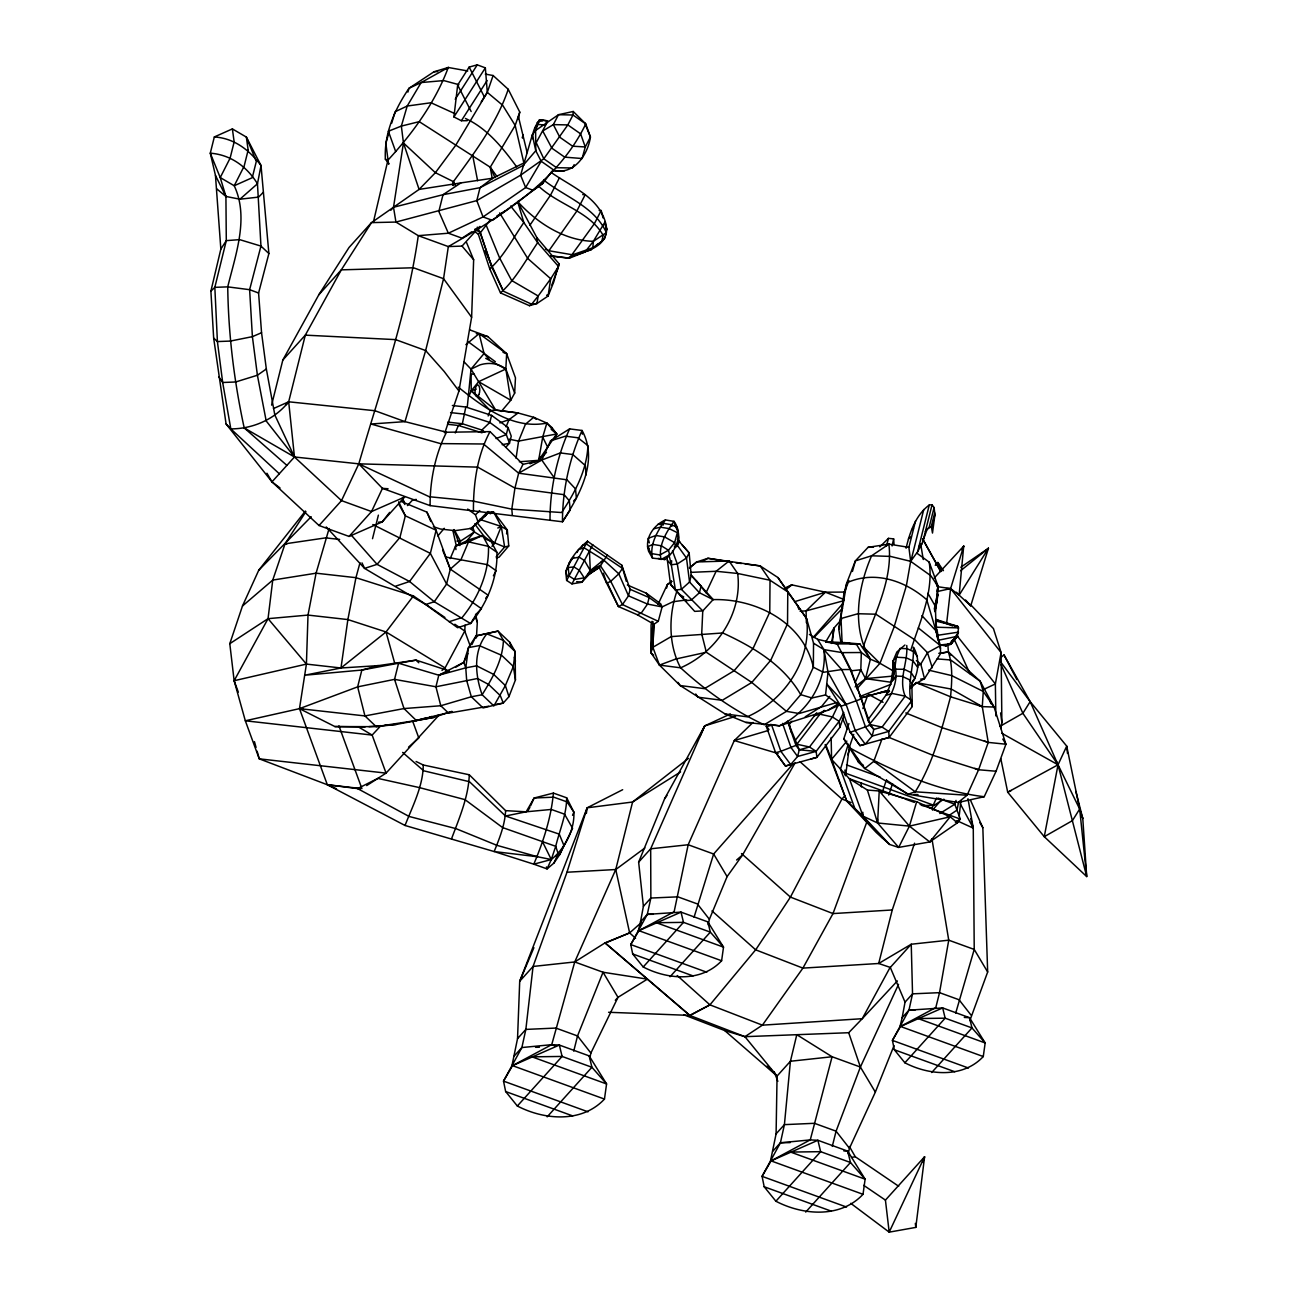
<?xml version="1.0" encoding="UTF-8"?>
<svg xmlns="http://www.w3.org/2000/svg" width="1297" height="1297" viewBox="0 0 1297 1297"><rect width="100%" height="100%" fill="white"/><g stroke="black" fill="none" stroke-linecap="round" stroke-linejoin="round"><path stroke-width="1.5" d="M515.428 679.968L515.152 651.58L509.737 642.258L498.016 631.104L476.064 635.903L468.493 647.608L463.823 662.362L465.769 667.842L466.677 680.52L471.33 696.765L483.068 707.935L503.285 703.071L508.959 696.651L515.428 679.968L513.369 666.48L515.152 651.58L503.414 640.41L498.016 631.104L476.064 635.903L471.849 644.69M271.592 405.118L282.827 360.031L318.835 294.743L349.023 247.5L371.493 222.614L395.942 222.063L418.283 235.665C407.08 313.631 380.702 388.435 358.799 463.84L382.453 488.369L430.101 505.619L562.46 521.783L570.21 510.061L569.334 500.837L564.146 494.692L514.941 488.11L477.718 467.131L358.799 463.84L294.468 456.982L266.193 420.958L257.406 375.238L252.396 336.653L249.624 289.685L260.956 246.09L257.471 183.752C246.965 166.746 230.915 154.748 210.292 153.176L215.464 175.452L220.847 249.089L210.892 291.144L213.665 338.112L226.083 423.957L271.981 481.868L319.03 525.512L349.071 536.439L382.193 521.929L404.664 497.043L371.542 511.553L341.5 500.626L294.468 456.982L274.834 415.008L266.339 368.98L261.556 332.729L258.589 293.009L268.884 253.547L261.021 165.53L246.365 137.077L232.374 128.906L214.329 136.947L210.292 153.176L220.231 177.576L234.222 185.747C249.267 217.734 235.568 254.65 227.737 286.864C228.337 334.35 234.19 381.513 244.193 427.897L286.88 465.364M935.931 619.463L957.818 626.37L958.515 627.894L957.51 636.276L951.414 643.685L945.74 645.89L941.784 645.176M840.132 704.676L827.908 710.286L779.367 725.817L745.937 722.429L725.136 713.982L680.163 685.546L659.443 665.102L650.883 652.634L651.094 624.862L652.051 621.295M653.85 623.873L652.877 647.284L659.443 665.102L680.617 667.809C716.641 652.164 742.727 613.189 737.669 573.469L729.092 561.001L696.7 561.958L689.469 567.924L696.7 561.958L707.919 558.294L760.188 565.914L777.957 577.57L797.671 605.553L806.588 618.539L813.543 643.215L813.349 667.225L800.719 694.641L786.468 711.34L764.225 724.764C733.551 710.578 705.519 690.588 680.617 667.809C668.198 644.722 668.62 615.151 677.018 590.832M305.411 511.05L258.752 570.21L242.474 606.007L229.796 643.685L234.141 680.714L245.328 720.792L259.254 758.842L327.33 784.75L405.037 825.476L494.157 851.545C499.458 838.527 504.955 824.795 505.603 810.641L469.287 774.779L423.26 764.987L416.094 761.501M770.58 1160.523L776.092 1133.854L777.065 1076.056L744.916 1036.676L690.004 1015.519L605.294 943.032L629.629 932.9L641.561 922.345M389.019 163.86L385.371 159.174C383.993 133.478 394.855 109.094 409.025 88.277L433.976 71.773L448.276 67.476L467.763 70.978M336.49 788.771L327.33 784.75L299.477 708.648L306.416 664.096L308.005 615.086L316.079 573.193L329.114 528.479M444.806 432.89L458.96 390.997L471.622 317.23L473.648 259.757L466.498 242.409M512.039 1065.291L517.535 1038.621L519.708 981.262L587.152 807.804L622.673 789.711M450.237 558.553L455.523 546.086L469.595 539.633L482.581 535.45L491.06 541.449L496.929 552.376C497.756 578.3 486.861 603.689 470.6 623.517L457.598 627.716L425.675 604.515L364.57 568.394L326.195 526.939M653.656 655.293L650.883 652.634L652.877 647.284L653.931 624.262L658.276 621.328L662.119 606.915L660.708 603.835L646.344 593.215L627.343 584.996M469.741 329.86L487.883 336.62L506.641 353.708L505.846 368.997L510.775 400.254L501.307 411.457M464.164 361.944L471.022 369.126L478.625 381.675L510.775 400.254L514.666 393.104L515.46 377.816L506.641 353.708L479.128 333.621L465.866 344.694M465.088 625.138L464.764 631.039L470.325 646.263M476.421 637.913L477.312 622.171L475.561 614.275M550.966 172.533L542.908 183.299L533.067 190.254L525.642 187.546L520.616 175.192L532.321 134.758L535.612 130.478L558.488 114.703L573.225 111.477L572.982 114.995L567.827 124.917L543.816 158.785L520.616 175.192L476.81 200.597L395.942 222.063L393.51 207.261L403.448 142.962L401.357 126.085L407.209 106.03L421.152 82.554L448.276 67.476C435.403 102.155 412.851 133.056 387.933 160.163L373.309 222.419M650.883 652.634L653.056 621.733M467.228 120.686L461.375 120.734L453.934 116.941L457.663 85.051L469.174 67.071L477.264 64.85L485.354 67.866L487.299 92.379L455.733 145.264L435.387 172.696L419.093 189.411L371.493 222.614L341.306 269.857L305.298 335.145L282.827 360.031M467.244 407.339L471.022 369.126L484.057 353.53L479.128 333.621M648.678 551.387C644.155 538.579 653.72 524.928 665.426 519.951L674.018 521.362C683.324 534.04 676.499 550.868 664.939 559.526L652.456 558.115L648.678 551.387L648.938 547.983M545.453 248.975L548.907 250.743L572.496 254.796L592.826 247.792L593.345 241.323L605.229 221.592C597.868 196.674 570.567 186.217 550.917 172.29M936.434 600.641L935.818 603.608L938.282 586.763L929.187 562.12L916.687 553.041M912.245 706.508C905.792 686.389 914.223 667.177 913.445 647.187C919.995 658.276 919.006 672.965 911.872 683.519L912.245 706.508L889.158 737.442L859.992 745.629L849.843 731.54L859.992 745.629L865.245 744.186L872.168 736.08L873.821 729.417L870.546 724.991L851.302 670.792L850.248 669.495L841.656 669.576L823.417 672.3L813.349 667.225C803.394 622.495 756.167 598.371 713.107 599.619L702.763 610.903L694.673 611.373L675.429 590.07L671.311 564.762L671.668 560.742M960.801 567.243L988.411 548.291L970.74 605.796L959.132 595.177L963.703 546.118L934.229 577.992M934.845 611.698L938.282 586.763A13.602 2.61 72 0 0 937.083 584.785M817.613 639.324L837.165 643.879L850.248 669.495L861.403 698.921L841.007 706.265L825.573 694.933L828.005 672.17L823.952 649.619L817.613 639.324L809.409 634.395M959.18 816.024L960.931 800.638M832.236 643.215L834.036 627.975L841.656 619.269M934.472 609.525L937.309 597.933L936.061 605.699M962.001 549.701L963.703 546.118L950.604 588.579L946.713 622.771M238.308 692.128L234.141 680.714L268.041 618.669L272.743 580.083L285.048 543.832L305.93 511.618M915.795 1227.4L924.599 1156.746L885.429 1200.114L889.191 1232.15L915.795 1227.4L915.342 1223.395M845.741 774.779L849.438 746.083M937.131 599.49C936.418 598.468 936.466 602.473 936.483 600.414M582.402 434.171L582.061 430.474C569.318 458.603 562.395 490.931 562.46 521.783C579.256 495.438 598.955 461.375 582.061 430.474L569.61 428.885L550.56 440.834L541.757 460.03L518.67 473.194L514.941 488.11L511.796 509.137L512.364 515.249M906.084 548.242C909.829 532.273 915.633 515.152 929.268 504.987L932.057 504.76L934.083 507.549L934.926 514.682L932.494 533.051L931.327 526.55L934.715 512.931M449.443 671.019L416.061 660.124L378.448 665.62L340.981 667.987L304.682 675.234L361.847 670.046L398.568 663.221L438.808 675.202L465.769 667.842L468.493 647.608L479.306 645.582L501.631 655.309L513.369 666.48L505.376 685.562L493.865 705.925L482.144 694.754C475.156 675.332 472.935 650.737 486.861 633.876L503.414 640.41C502.701 660.303 492.374 678.201 482.144 694.754L471.33 696.765L440.785 705.746L403.999 708.567L364.943 715.928L299.477 708.648L245.328 720.792L372.142 735.075L380.329 726.288M586.374 813.414L586.893 809.668M680.585 771.942L632.579 802.016L587.152 807.804L566.984 872.233L533.067 966.46L525.852 1029.413L521.88 1047.538L503.512 1081.114L505.652 1091.539L517.341 1106.001C544.383 1120.122 581.996 1123.17 604.467 1099.078L606.574 1083.952L589.178 1055.904L559.347 1045.058L551.63 1044.685L521.88 1047.538L514.325 1055.92M730.389 713.95L704.709 725.882L650.672 848.805L650.867 898.043L647.3 914.369L630.764 944.573L632.693 953.96L643.215 966.978C667.55 979.689 701.385 982.429 721.618 960.753L723.515 947.134L707.854 921.891L681.022 912.131L647.3 914.369L640.491 921.908L638.189 931.327M848.238 1153.714L849.438 1148.283L875.345 1092.123L860.397 1067.042L832.09 1056.747L796.796 1034.698L790.424 1061.254L784.409 1124.645L780.437 1142.77L762.069 1176.347L764.192 1186.771L775.898 1201.233C802.94 1215.354 840.537 1218.402 863.024 1194.31L865.115 1179.184L847.719 1151.136L817.904 1140.29L810.171 1139.917L780.437 1142.77L772.866 1151.152M969.864 1020.561L987.666 972.004L974.225 949.436L948.739 940.179L911.24 944.232L912.537 993.842L908.954 1010.168L892.417 1040.389L894.346 1049.759L904.868 1062.778C929.203 1075.505 963.055 1078.245 983.272 1056.552L985.169 1042.95L969.508 1017.691L942.676 1007.931L908.954 1010.168L902.145 1017.707L899.859 1027.143M234.141 680.714L306.416 664.096L340.981 667.987L347.872 619.577L355.945 577.684L359.982 562.817M840.991 643.02L838.802 629.385L843.99 593.475L846.795 582.856L855.372 560.888L868.066 547.334L888.899 544.124L908.889 547.366L910.656 561.325L906.376 585.741L894.087 627.018L879.982 663.302L856.717 688.966M516.06 458.246L518.573 441.093L525.463 424.184L533.716 417.31L546.848 423.098L551.971 427.588L556.672 433.992L555.051 437.527M674.456 547.869L677.342 545.356L678.526 537.25L677.05 527.247L671.457 524.685L662.864 523.275L658.146 524.15L661.583 524.718M546.199 123.782L546.669 120.718L539.52 119.875C535.58 125.144 532.289 132.067 532.418 138.73M475.042 231.887L478.285 234.141L489.747 268.852L500.48 292.895L529.419 305.687L536.926 303.53L538.174 295.992L550.722 278.774L558.488 266.452L558.942 263.664L536.78 237.481L517.633 201.521C536.666 222.727 564.292 240.61 593.345 241.323L606.364 232.617L605.229 221.592L606.947 229.52L604.726 238.372L602.797 240.496M935.332 611.098L936.872 601.354M934.391 608.731L935.542 602.7M831.507 643.442L834.036 627.975L825.719 641.869M458.263 387.155C483.278 407.112 512.785 429.777 546.848 423.098L542.713 437.105L538.628 460.338L529.987 463.775M666.658 588.044L667.29 584.639L671.765 581.38L667.29 584.639L658.065 604.305M640.491 921.908L643.393 906.327L638.643 862.132L664.615 798.757L704.709 725.882L735.577 716.398M902.145 1017.707L905.047 1002.143L912.537 993.842L939.531 992.659L959.034 999.744L971.048 1015.129M1000.781 728.574L1001.884 722.753L1001.106 652.553L993.437 628.575L970.399 604.467M569.61 428.885C556.867 457.014 549.944 489.326 550.009 520.178M1000.911 662.264L1030.175 701.645L1066.718 746.115L1058.028 764.792L1044.263 836.695L1086.708 876.577L1082.784 818.488L1075.861 791.51M522.642 137.822L523.08 134.904L522.237 137.79M506.56 533.91L507.322 530.003L494.708 513.223M958.532 802.454L956.991 810.122L947.183 816.721M838.802 629.385L846.795 582.856C874.227 570.194 905.111 580.651 926.739 599.733L940.422 645.598L940.52 653.672L924.485 678.688L910.591 686.502M892.093 545.956L893.633 538.887L888.429 538.352L879.852 546.88M589.697 1058.482L590.881 1053.051L617.988 997.328L647.381 979.138L603.04 972.247L574.733 961.952L533.067 966.46L519.708 981.262L533.894 947.702M708.211 924.761L709.394 919.314L727.098 876.594L742.614 854.885L795.207 762.668M904.917 645.014L896.859 652.002L893.147 660.822C903.458 685.108 883.76 706.881 869.347 724.439L873.821 729.417L882.09 727.082L905.176 696.165C898.124 679.061 908.078 662.654 906.765 645.501M518.249 118.951L519.773 112.109L508.229 89.298L493.103 75.518L485.305 74.107M452.556 185.358L453.415 181.629C474.426 152.819 496.783 123.393 508.229 89.298M372.515 538.693L378.384 515.152M505.781 447.254L509.478 443.266L511.245 436.181L508.067 427.507L491.595 415.364L465.818 407.015L462.348 423.746L458.376 425.481L447.481 424.265M400.951 501.388L426.891 512.12L436.1 530.246L450.302 569.124L446.59 584.039L434.268 601.743L425.675 604.515M491.595 415.364L489.828 422.449L481.836 430.053L462.348 423.746L447.838 422.109M467.812 653.526L463.823 662.362L438.808 675.202L435.922 686.778L440.785 705.746L448.551 713.123L488.71 706.217M508.067 427.507L506.3 434.592L509.478 443.266L502.182 444.709M557.175 270.765L558.942 263.664L553.787 281.903L548.047 296.105L546.994 295.213M594.983 568.151L581.753 582.272L571.961 583.877L566.627 580.44L565.751 571.961C569.253 559.639 577.538 549.15 587.46 541.287L621.749 565.152L630.131 589.324L628.494 595.842L622.463 604.564L618.426 606.558L606.801 581.899M551.598 1045.155L574.733 961.952L615.751 869.525L632.579 802.016L688.464 758.372M671.327 581.088L670.517 584.347L675.429 590.07L681.395 589.341L689.55 582.013L691.188 575.495L689.161 552.911L682.044 544.724M573.744 1051.137L577.522 1035.946L603.04 972.247L617.988 997.328L615.313 1000.295M674.083 912.018L688.172 844.752L734.28 740.555L753.022 722.429M694.057 917.222L713.642 854.01L793.213 763.706M788.009 722.17L799.276 749.812L797.606 756.475L790.7 764.582L785.431 766.008L775.282 751.936L785.431 766.008L816.915 757.351L839.905 727.325L844.315 714.469M690.004 1015.519L709.929 1004.851L755.729 949.712M886.532 545.972L888.429 538.352M855.145 686.907L865.537 678.623L870.384 659.184C851.302 628.202 857.722 587.736 871.6 555.781L888.899 544.124C893.098 579.791 874.421 613.854 863.283 646.846L879.982 663.302L892.206 670.322M910.916 560.952L923.756 509.51M852.437 571.442L855.372 560.888L871.6 555.781L890.455 556.413L910.656 561.325L917.611 551.776L929.268 504.987M923.107 540.654L932.057 504.76M934.083 507.549L929.187 527.182L925.393 531.462M931.586 528.041L934.926 514.682M810.139 1140.387L832.09 1056.747L790.424 1061.254L777.065 1076.056L724.634 1030.515L683.746 1014.757M940.52 644.966L951.414 643.685L952.16 640.637L957.51 636.276L938.12 640.313M832.285 1146.37L836.079 1131.179L860.397 1067.042L898.545 984.31M935.737 1007.834L939.531 992.659L948.739 940.179L931.927 838.77M955.727 1013.022L974.225 949.436L973.269 828.118L967.967 798.709M914.547 843.196L892.255 909.975L878.685 963.493L802.908 968.113L755.697 949.842L711.972 910.916M935.672 607.207L938.153 594.107L936.58 598.42M891.688 678.088L893.001 673.159L893.147 660.822L896.405 657.222L900.102 648.387L907.252 648.711L914.19 652.018L917.433 656.671M915.536 521.005L908.889 547.366M935.899 606.883L934.942 610.028M389.554 130.511L385.841 143.27L388.549 164.022M553.397 793.083L566.676 797.817L573.923 812.181C574.522 830.258 565.184 848.238 551.29 859.538L537.525 856.75L494.157 851.545L533.797 864.175C543.297 841.737 551.257 817.337 553.397 793.083L534.121 798.012L526.16 811.809L505.506 816.008L469.482 781.718L423.665 770.791L402.637 752.406M391.678 123.231L395.082 111.753L407.209 106.03L431.009 102.755L454.566 113.488M407.89 92.103L409.025 88.277L421.152 82.554L443.769 80.576L458.911 84.678M911.143 649.149C920.092 621.117 933.694 592.016 929.187 562.12M825.686 744.543L831.572 759.426L849.422 778.751L867.385 790.051L879.22 790.992L916.655 801.741L909.408 826.124L898.659 847.444L889.596 844.46L876.205 832.431L846.714 800.995L825.119 744.656M551.841 285L558.488 266.452L537.671 242.652L523.826 222.533L510.645 206.061M848.27 744.186L840.488 769.089L854.885 808.582L882.9 838.446M926.739 530.36L921.778 544.092L917.611 551.776M922.799 1162.258L924.599 1156.746L889.191 1232.15L850.735 1203.324M935.315 608.488L934.586 610.887M956.035 800.411L954.787 804.221L960.315 819.072L957.462 822.801L929.771 841.948L898.659 847.411L877.599 822.979L867.385 790.051M847.784 754.773L849.681 749.131M882.057 792.905L886.467 779.773M888.737 795.061L892.547 783.712M931.765 808.453L936.515 797.963M546.669 120.718L539.52 119.875L535.612 130.478L535.774 150.728L541.189 161.266L553.965 170.199C574.068 175.452 587.93 154.456 590.427 137.028L585.758 123.928L573.225 111.477M947.864 644.058L948.334 651.856L980.127 681.201L994.069 707.06L1005.921 744.219L996.08 771.245L984.212 796.715L958.11 802.486L908.078 794.202L864.823 768.57L843.796 738.787L848.935 723.548M481.236 101.831L487.299 92.379L493.103 75.518M519.773 112.109L515.185 125.436L490.25 167.216L492.276 178.791M853.75 734.394L849.195 747.623C891.088 770.386 936.629 790.975 984.212 796.715M958.11 802.486L967.076 795.239L978.603 769.753L988.233 742.403L982.283 706.622L983.272 691.463L980.127 681.201L950.652 659.962L937.131 658.925M459.251 544.545L460.484 541.157L474.394 531.965L481.917 536.65M862.894 708.551L867.482 695.922M882.025 738.885L873.789 761.323L864.823 768.57L858.484 762.117L843.796 738.787M866.98 821.601L832.998 913.574L802.908 968.113L762.393 1025.165L744.916 1036.676L724.634 1030.515M488.158 415.948L490.234 410.484L471.233 390.802L471.087 375.044M843.99 593.475L848.919 580.618M962.261 549.847L963.703 546.118M875.345 1092.123L894.022 1045.641M491.952 546.345L494.368 543.54L501.274 526.452L494.416 513.531M936.807 590.394L938.282 586.763L930.906 575.803L910.656 561.325M506.073 426.875L509.024 419.644L518.087 412.981L533.716 417.31L536.245 419.353M540.103 456.722L538.628 460.338L519.351 461.764M551.971 427.588L551.241 429.372L556.672 433.992L554.014 439.116M455.279 432.955L458.376 425.481L482.03 432.809M451.599 838.656C459.268 818.131 468.509 796.828 469.287 774.779M940.633 645.079L950.328 644.577L953.441 639.421M951.414 643.685L954.527 638.529M469.109 395.731L471.233 390.802L478.625 381.675L505.846 368.997L514.666 393.104M699.942 736.696L704.709 725.882M686.697 599.927L672.997 601.727L662.119 606.915L647.511 604.078L628.494 595.842L618.799 573.793L603.575 559.915L590.297 570.583L587.833 575.009L599.311 567.648L607.353 555.084M855.323 682.173L860.819 669.771L861.321 652.521L856.668 644.641L844.785 642.647L825.849 641.756M405.037 825.476C412.592 806.053 423.13 786.112 423.26 764.987M530.603 805.81L534.121 798.012L553.738 797.169L567.016 801.886L573.923 812.181L572.528 815.31M359.999 788.43L327.33 784.75L357.599 788.592L377.865 778.395L419.466 787.603L465.007 799.649L502.62 827.583L555.716 846.309L551.29 859.538L533.797 864.175L547.075 868.909L553.949 863.056L558.164 853.702L555.716 846.309C559.639 830.307 566.627 814.386 566.676 797.817M559.526 177.64L550.528 195.15L529.906 225.192M599.198 210.487L601.176 210.519L594.415 223.651L569.367 258.249L552.1 256.206M675.202 525.933L678.25 531.819L679.061 542.065L677.342 545.356L686.502 558.034L689.55 582.013L699.423 592.745L713.107 599.619L706.071 592.745L716.122 571.28L729.092 561.001M838.592 704.222L832.463 716.965L809.49 746.991L799.276 749.812L795.985 745.386L787.49 721.164M522.95 464.375L490.023 431.609L446.508 432.241L405.004 421.638L370.926 424.006L440.494 443.606L483.489 443.996L518.67 473.194L522.95 464.375L541.757 460.03L560.32 452.929L572.771 454.517L585.336 465.623L586.212 474.864M585.822 544.237L587.46 541.287L566.627 580.44M592.794 544.724L571.961 583.877M547.885 121.059L536.212 142.67L543.816 158.785L556.591 167.718L572.431 167.978L574.149 164.67M843.763 712.426L839.127 721.343L816.137 751.368L797.606 756.475L791.057 747.623L782.545 723.402M490.023 431.609C477.15 455.409 473.275 484.073 473.437 510.791M585.628 544.756L587.46 541.287M889.839 967.886L862.246 1018.696L848.692 1032.72L744.916 1036.676M576.97 552.506L578.624 549.555L584.12 547.804L603.575 559.915L600.722 562.655M581.072 548.161L582.71 545.194L586.179 543.832L622.479 568.394L618.799 573.793L610.741 581.332L606.72 583.293L618.426 606.558L637.427 614.794L653.931 624.262M493.395 575.738L496.184 570.745L487.704 564.73L445.438 556.964L442.634 550.204M527.911 810.82L529.906 807.366M541.189 161.266L525.642 187.546L483.035 216.939L448.357 233.217L418.283 235.665L448.324 246.592L462.04 246.09L479.922 226.408M549.036 250.564L576.679 211.298L585.223 194.663L582.726 194.631M665.426 519.951C657.628 530.765 649.375 544.464 652.456 558.115M674.813 524.41L674.018 521.362C666.22 532.175 657.968 545.859 661.048 559.526L669.641 554.824L668.458 550.252L661.389 545.81L652.796 544.4L647.495 546.815L651.272 553.543L659.865 554.954L668.458 550.252L674.618 542.632L677.342 532.678L669.041 528.576L660.449 527.182L653.623 528.803M937.147 586.633L950.604 588.579L959.132 595.177L988.411 548.291L960.591 570.729M1001.3 657.044L1004.024 654.969L1030.175 701.645L1022.879 713.285L1000.036 726.304M1067.48 753.444L1066.718 746.115L1079.671 809.036L1072.376 820.677L1044.263 836.695L1007.704 792.224L1000.83 758.794M478.285 234.141L480.393 232.698M489.828 268.755C503.463 256.838 513.288 237.886 523.826 222.533L517.633 201.521M455.215 99.269L477.264 64.85M453.934 116.941L485.354 67.866M461.375 120.734L487.121 80.527M220.847 249.089L226.294 240.626L225.921 196.447L220.231 177.576L230.12 158.121L234.157 141.892L232.374 128.906M889.32 690.571L867.823 719.932M755.697 949.842L790.424 897.102L841.931 799.033L844.574 796.082M955.078 637.232L958.483 632.142L937.861 635.254L938.039 638.627M553.949 863.056L559.639 854.691L572.609 828.345L564.552 814.176L551.274 809.441L526.16 811.809L505.603 810.641M546.848 423.098L556.672 433.992L538.628 460.338L546.491 452.377M986.142 551.549L988.411 548.291L985.979 551.517M664.615 798.757L666.95 795.466M433.393 526.728L440.477 529.03L454.988 530.668L471.346 528.382L485.078 516.238L488.402 511.585M486.229 225.338L499.604 257.941L511.65 280.509L538.174 295.992L531.689 304.211L503.268 291.144L492.017 267.604L480.36 232.763L489.666 220.636M593.345 241.323L584.963 252.04L569.448 258.152L550.658 255.752M340.981 667.987L386.036 631.963L413.419 595.923L444.887 617.453M794.688 741.106L816.737 712.799M768.991 729.53L766.138 725.85L775.606 752.73L780.859 751.303L795.985 745.386L819.931 714.209L824.195 710.351M569.156 562.979L573.825 556.98M389.667 512.396L382.193 521.929L378.481 522.188M500.561 292.798C515.493 279.714 526.225 259.432 537.671 242.652L536.78 237.481M957.462 822.801L950.198 816.786L909.408 826.124L877.599 822.979L879.22 790.992L909.408 826.124L929.771 841.948L932.186 838.932M911.872 683.519L909.181 679.644L902.242 676.337L896.276 676.077L890.877 682.757L886.289 695.176L892.433 693.506L905.176 696.165L911.791 700.493L888.704 731.427L872.168 736.08L865.602 727.228L856.458 701.158L841.656 669.576L823.952 649.619L813.543 643.215M829.804 696.359L821.536 706.525L805.21 716.836M929.771 841.948L950.198 816.786L916.655 801.741M485.71 598.193L488.158 595.21L450.302 569.124L445.438 556.964M485.078 516.238L488.742 511.796M889.596 844.46L863.056 816.17L846.714 800.995L831.572 759.426L846.844 741.106M948.415 643.701L945.74 645.89L952.338 642.031L957.51 636.276M437.851 535.937L444.271 528.284M535.353 127.479L538.012 124.35L543.978 125.063M791.948 721.213L789.387 724.229L791.121 731.994M932.527 810.155L941.719 799.471M464.715 543.184L474.394 531.965L472.513 526.679M496.184 556.818L504.646 547.01L508.748 545.956L507.322 530.003L501.274 526.452L479.582 519.367M508.748 545.956L499.086 557.175L496.346 557.872M813.397 637.184L843.163 603.137M438.467 715.749L386.068 773.125L366.694 785.577M935.283 565.33L937.844 562.46L943.438 570.648M390.867 210.195L393.51 207.261L443.023 194.696L480.036 187.676L523.031 165.546L535.774 150.728L532.321 134.758M318.835 294.743L341.306 269.857L413.5 267.766L443.558 278.693L471.622 317.23M286.037 404.713L288.68 401.794L305.298 335.145L395.585 339.619L425.643 350.547L444.174 371.461L458.96 390.997M280.039 487.98L271.981 481.868L294.468 456.982L288.68 401.794L374.963 410.727L405.004 421.638L425.643 350.547L443.558 278.693L448.324 246.592C501.517 215.805 558.18 181.321 585.758 123.928L572.982 114.995L558.488 114.703L553.333 124.625L542.73 130.981L551.922 148.215L564.698 157.148L582.126 158.526L585.271 146.95L590.427 137.028L584.704 122.891M492.017 267.604L480.279 232.86L477.28 227.17M319.03 525.512L341.5 500.626L358.799 463.84L429.275 496.735L472.724 500.999L511.796 509.137L561.601 512.542C574.993 492.552 586.925 470.13 587.914 445.633L577.959 437.786L565.508 436.181L550.56 440.834M529.419 305.687L531.689 304.211M548.047 296.105L550.722 278.774L527.733 258.46L499.637 212.951M601.873 241.21L599.733 243.479M349.071 536.439L371.542 511.553L382.453 488.369L388.062 488.742M638.643 862.132L650.672 848.805L688.172 844.752L713.642 854.01L727.098 876.594M517.535 1038.621L525.852 1029.413L555.846 1028.067L577.522 1035.946L590.881 1053.051M643.393 906.327L650.867 898.043L677.861 896.843L697.381 903.928L709.394 919.314M896.276 676.077L893.017 679.677L896.405 657.222L906.23 657.774L913.153 661.081L917.773 667.42M517.341 1106.001L562.104 1056.439L559.347 1045.058L512.51 1065.648L503.512 1081.114L588.011 1111.821M643.215 966.978L683.487 922.362L681.022 912.131L638.87 930.662L630.764 944.573L706.8 972.215M912.748 680.941L914.92 678.542L911.175 672.624L904.236 669.317L895.287 669.171L892.498 673.419L890.877 682.757L895.287 669.171L892.498 673.419L893.147 660.822L894.346 664.08M670.046 976.738L710.334 932.121L707.854 921.891M547.172 1116.847L591.918 1067.269L589.178 1055.904M890.293 967.432L911.24 944.232L878.685 963.493L890.293 967.432L905.047 1002.143M776.092 1133.854L784.409 1124.645L814.403 1123.299L836.079 1131.179L849.438 1148.283M775.898 1201.233L820.644 1151.671L817.904 1140.29L771.067 1160.88L762.069 1176.347L846.552 1207.053M904.868 1062.778L945.156 1018.177L942.676 1007.931L900.523 1026.478L892.417 1040.389L968.47 1068.031M805.713 1212.079L850.475 1162.501L847.719 1151.136L843.861 1150.942M931.7 1072.538L971.988 1027.937L969.508 1017.691L964.303 1017.448M910.689 688.496L916.12 682.562L951.366 689.096L982.283 706.622L994.069 707.06L983.272 691.463L951.69 675.591L928.636 670.144M407.436 505.571L412.657 499.929L416.288 499.426M471.346 528.382L487.899 511.504M897.378 980.937L862.246 1018.696L762.393 1025.165L709.929 1004.851L677.212 975.539M311.199 516.725L258.752 570.21M263.356 192.232L258.638 197.095L239.929 199.203L225.921 196.447L216.648 188.795M813.786 637.621L842.531 608.342M573.582 501.015L576.387 498.161L575.511 488.92L566.967 479.809L518.67 473.194M567.454 258.119C580.732 252.202 602.862 249.899 606.364 232.617C594.61 206.499 564.973 196.933 543.783 180.121M477.863 521.345L475.464 514.779L479.76 510.564M210.892 291.144L214.832 287.35L226.294 240.626L239.669 239.637L260.956 246.09L268.884 253.547M845.028 592.064L825.443 592.194L806.069 610.887L800.087 611.211M408.523 747.169L418.818 737.993L412.559 720.873M450.302 569.124L460.954 559.704L468.525 541.887L482.581 535.45L488.466 546.377L496.929 552.376M239.929 199.203L257.471 183.752L261.021 165.53C249.543 150.306 234.546 138.26 214.329 136.947M242.474 606.007L272.743 580.083L316.079 573.193L355.945 577.684L413.419 595.923M736.599 860.008L742.614 854.885M908.386 538.985L911.159 536.715M925.766 529.987L931.327 526.55M918.941 546.41L921.778 544.092M954.77 626.759L955.857 625.867M785.625 589.843L791.818 584.866L825.443 592.194L843.893 599.457M441.985 670.403L445.066 667.939L464.764 631.039L454.825 624.246M445.828 69.373L448.276 67.476M658.276 621.328L622.463 604.564L610.741 581.332L600.252 565.524L587.833 575.009L599.117 567.405M524.134 162.855L492.698 178.208L480.036 187.676L476.81 200.597L483.035 216.939L492.487 220.36L542.908 183.299M566.984 872.233L615.751 869.525L644.852 847.995M814.046 715.814L819.931 714.209L824.843 710.643M592.826 247.792L601.792 241.307L603.154 235.373C589.6 211.2 557.613 204.586 538.158 185.714M266.339 368.98L257.406 375.238L235.584 381.999L222.679 382.485L218.69 376.697M911.678 529.727L913.445 528.544M536.926 303.53L548.128 296.008L547.075 295.132M492.698 178.208L460.889 182.909L443.023 194.696L438.84 211.46L448.357 233.217L462.056 238.194L471.8 231.758M475.059 229.618L478.301 227.478M229.796 643.685L268.041 618.669L308.005 615.086L347.872 619.577L386.036 631.963L445.066 667.939L446.46 671.749M827.908 710.286L837.716 704.109M574.733 961.952L605.018 942.903L629.629 932.9L635.579 938.234M921.94 805.55L934.035 805.356L943.924 799.211M939.774 813.527L954.787 804.221L937.99 798.109M955.37 822.136L960.315 819.072L920.059 804.432M496.735 216.064L505.149 210.892M702.779 561.406L707.919 558.294L723.888 560.871M455.831 667.177L463.823 662.362M785.009 588.951L791.818 584.866L784.507 588.238M471.022 369.126L479.922 364.911A37.532 30.933 -57.5 0 1 505.83 369.013L485.727 358.345M652.877 647.284L671.197 636.6L722.834 632.968C753.135 646.944 783.583 664.891 800.719 694.641L811.906 697.981L825.573 694.933M490.266 513.807L493.557 511.91L487.672 512.396M917.498 665.945L920.805 664.064L927.485 652.667L940.422 645.598L918.325 627.943M1030.175 701.645L1058.028 764.792L1007.704 792.224L1011.287 790.489M674.067 911.791L638.87 930.662L721.618 960.753M935.721 1007.607L900.523 1026.478L983.272 1056.552M810.171 1139.917L771.067 1160.88L863.024 1194.31M608.585 1012.276L689.728 1015.389L709.929 1004.851M600.252 565.524L590.297 570.583L581.753 582.272L576.695 581.607M637.427 614.794L641.464 612.784L647.511 604.078L649.132 597.56L646.344 593.215M537.12 122.68L542.6 120.021M983.45 689.534L995.366 683.941L1001.106 652.553L950.604 588.579L946.551 588.611M497.772 528.025L501.274 526.452L504.646 547.01L486.44 539.455L474.67 523.891M273.472 408.555L288.68 401.794C274.688 419.353 253.077 428.853 230.817 428.902L226.083 423.957M556.218 856.198L559.639 854.691L563.855 845.32L559.266 834.133L505.506 816.008M553.965 170.199L552.117 170.993L564.519 170.815M674.359 546.653L677.342 545.356M261.556 332.729L252.396 336.653L230.315 341.079L217.41 341.565L213.665 338.112M596.604 244.776L599.863 243.431M438.808 675.202L447.676 671.716M452.102 711.729L416.288 720.484L376.227 726.66L334.885 726.563L299.477 708.648L357.648 686.859L394.547 679.369L435.922 686.778L477.474 678.509L488.564 684.443L500.302 695.614L503.285 703.071L496.086 704.401M860.024 696.489L891.185 684.249M496.021 438.564L506.3 434.592L489.828 422.449L464.05 414.1L450.61 412.592M659.443 665.102L675.948 658.973L706.346 652.278L751.806 682.465L786.468 711.34L799.114 713.512L836.873 702.52M499.831 422.887L509.024 419.644M476.258 389.116L471.233 390.802L495.649 410.079L518.087 412.981L495.649 410.079L490.234 410.484M395.893 586.082L409.576 581.51L430.345 553.381L436.1 530.246L405.329 515.801L398.844 504.29M451.94 711.356L433.798 717.387L396.347 724.407L376.227 726.66L364.943 715.928L357.648 686.859L361.847 670.046L378.448 665.62L375.595 665.799M449.135 621.717L462.121 617.518C478.398 597.674 489.293 572.285 488.466 546.377L468.525 541.887L455.523 546.086L455.944 549.588M885.592 545.162L888.899 544.124M794.656 601.678L825.443 592.194M768.489 730.422L734.28 740.555L778.119 753.541M583.682 252.023L590.913 249.916M860.462 698.094L888.737 690.28L860.349 698.094M435.387 716.122L439.018 715.133M766.446 726.66L771.699 725.218L780.859 751.303L790.7 764.582M811.03 758.956L816.915 757.351L816.137 751.368L809.49 746.991L796.942 744.235M883.03 739.128L889.158 737.442L888.704 731.427L882.09 727.082L869.347 724.439L870.546 724.991L850.151 732.351L840.699 705.471M843.861 600.689L806.069 610.887L806.377 622.787M418.801 662.783L416.061 660.124L398.568 663.221L394.547 679.369L403.999 708.567L416.288 720.484L421.622 719.089M430.085 717.03L431.998 716.528L430.426 716.901M422.952 718.765L425.821 718.035M485.84 513.758L493.557 511.91M509.17 439.213L518.573 441.093L556.672 433.992M936.985 591.61L950.604 588.579M879.982 663.302L870.384 659.184L859.911 643.944L837.165 643.879L825.832 641.983M942.562 653.121L948.334 651.856L950.733 655.066M465.769 667.842L476.583 665.831L493.654 674.391L505.376 685.562L508.959 696.651M851.464 1157.427L855.274 1156.746L898.691 1186.269M416.288 720.484L433.798 717.387L429.907 716.949M460.889 182.909L419.093 189.411L403.448 142.962L435.387 172.696L453.415 181.629L455.247 185.131M938.785 653.331L948.334 651.856C953.003 666.285 951.917 681.898 950.555 696.797C941.671 729.271 933.256 763.041 915.244 791.802L908.078 794.202L886.581 780.291M531.608 304.309L537.007 303.433M666.804 556.656L667.42 560.499L671.311 564.762L677.293 564L686.502 558.034L689.161 552.911L677.374 539.374M879.625 692.776L889.531 691.496M920.643 679.125L924.485 678.688L920.805 664.064L916.363 660.578M770.434 724.423L779.367 725.817C808.096 712.831 827.194 681.12 823.952 649.619L842.337 652.634L851.302 670.792L860.819 669.771L865.537 678.623L893.082 676.077M470.649 374.266L473.972 373.99M334.885 726.563L365.073 726.952M368.98 726.628L380.702 725.672M384.609 725.363L396.347 724.407M892.255 909.975L832.998 913.574L790.424 897.102L741.495 853.556M433.976 71.773L437.738 71.562M868.066 547.334L873.448 547.058M691.317 572.35L716.122 571.28L737.669 573.469L770.029 580.245L787.782 591.902L806.588 618.539C811.857 659.914 784.701 700.493 747.185 716.803L725.136 713.982M647.3 914.369L653.364 914.272M908.954 1010.168L915.017 1010.071M535.531 1047.311L539.422 1047.246M780.437 1142.77L790.181 1142.608M842.337 652.634L861.321 652.521L870.384 659.184M360.469 788.625L357.599 788.592L409.09 816.462L455.863 828.605L496.946 845.352L537.525 856.75M958.515 627.894L936.693 627.229L935.704 622.528M456.884 541.044L460.484 541.157L454.388 529.97M914.028 794.445L918 794.623M745.937 722.429L751.725 722.721M967.076 795.239L915.244 791.802L873.789 761.323L877.534 762.685M844.785 642.647L859.911 643.944M888.883 737.377L932.705 755.227L978.603 769.753L996.08 771.245M799.276 749.812L816.137 751.368M905.809 712.961L942.254 727.747L988.233 742.403L1005.921 744.219L1002.776 739.063M452.377 405.507L465.818 407.015M339.636 539.439L325.677 537.866L285.048 543.832L286.783 544.027M299.477 708.648L303.32 709.07M735.869 562.801L741.479 563.514M745.224 564L760.188 565.914L770.029 580.245L769.77 612.168L752.99 648.613L734.037 670.808L704.482 688.658L680.163 685.546L677.974 682.352M865.537 678.623L890.942 682.254M727.893 561.504L731.881 562.152M658.065 558.407L664.939 559.526M443.347 431.431L446.508 432.241C435.176 454.42 429.956 480.895 430.101 505.619M819.931 714.209L832.463 716.965L839.127 721.343L839.905 727.325M935.364 620.955L957.818 626.37M476.275 333.605L487.883 336.62M919.8 683.908L916.12 682.562L950.555 696.797L982.283 706.622L978.603 705.276M984.423 741.025L988.233 742.403M974.793 768.359L978.603 769.753M846.503 764.857L880.112 777.081M845.044 773.012L934.035 805.356M902.971 798.222L849.422 778.751L863.056 816.17L877.599 822.979L877.502 819.056M904.868 798.92L914.369 802.373M632.693 953.96L693.068 975.911M894.346 1049.759L954.738 1071.727M555.359 1046.047L551.63 1044.685L512.51 1065.648L604.467 1099.078M505.652 1091.539L572.755 1115.923M764.192 1186.771L831.296 1211.155M258.589 293.009L249.624 289.685L227.737 286.864L214.832 287.35L217.41 341.565L222.679 382.485L230.817 428.902L279.309 473.762M539.52 119.875L542.503 121.01M503.041 352.346L506.641 353.708M935.996 619.609L952.89 626.046M385.371 159.174L387.933 160.163M851.059 802.567L841.931 799.033L800.168 761.858M952.16 640.637L953.425 641.14M951.074 641.512L952.338 642.031M630.131 589.324L649.132 597.56L662.119 606.915M957.137 820.79L973.269 828.118L970.756 818.634M465.428 118.449C487.283 128.452 502.766 147.89 516.66 166.859M372.806 524.539L430.345 553.381L446.59 584.039L481.463 608.698L476.842 613.465L470.6 623.517L434.268 601.743L409.576 581.51L377.07 564.357L351.017 534.85M868.147 694.122L883.079 702.326M667.42 560.499L670.517 584.347L680.39 595.08L683.697 596.912M1001.787 733.243L1058.028 764.792L1079.671 809.036L1082.784 818.488L1081.131 814.905M244.193 427.897L294.468 456.982M359.22 727.422L372.142 735.075L386.068 773.125L259.254 758.842L257.13 751.206M497.01 176.538L490.25 167.216L419.239 121.659L401.357 126.085L388.37 131.24L395.682 151.571M863.445 765.327L858.484 762.117L857.366 758.453M592.826 247.662L590.751 249.964M474.897 229.196L480.036 232.422M863.721 1185.345L885.429 1200.114M468.314 341.824L495.357 361.717M484.592 432.096L481.836 430.053L484.673 432.274M467.682 509.056L475.464 514.779M487.299 92.379L502.717 105.316L515.185 125.436L524.296 164.832M605.018 942.903L689.728 1015.389M470.033 528.203L474.394 531.965M766.997 1066.15L777.065 1076.056L770.223 1068.728M965.519 600.398L970.74 605.796L965.681 600.154M956.359 592.243L959.132 595.177M865.245 744.186L855.404 730.908L846.26 704.838L826.756 683.989L841.007 706.265M921.972 615.702L936.142 631.023L940.455 648.678M691.204 575.138L713.107 599.619M691.188 575.495L701.045 586.228L699.423 592.745L691.269 600.073L685.302 600.803L680.39 595.08M484.057 353.53L489.455 359.739M462.04 246.09L473.648 259.757M268.041 618.669L306.416 664.096M477.231 522.902L494.368 543.54M678.59 540.541L680.098 542.373M696.149 580.505L706.071 592.745M956.7 635.319L995.366 683.941L995.853 715.895M541.757 460.03L554.516 478.204M777.957 577.57L787.782 591.902L787.522 623.825L770.742 660.27L751.806 682.465L722.251 700.315L697.916 697.202L695.743 694.008M1079.671 809.036L1086.708 876.577L1058.028 764.792L1022.879 713.285L1001.008 664.534M478.625 381.675L495.649 410.079M979.786 822.509L982.834 827.681L987.666 972.004M266.955 473.243L271.981 481.868M927.858 593.28L935.396 606.315L936.142 631.023L937.423 638.092M849.373 1146.451L855.274 1156.746M940.876 571.572L922.54 538.758L940.73 571.491M828.005 672.17L846.26 704.838M960.283 803.816L973.269 828.118M1004.024 654.969L1016.832 679.531M469.174 67.071L484.381 96.935M457.663 85.051L471.151 111.526M215.464 175.452L225.921 196.447M542.713 437.105L547.658 447.173M542.438 841.575L551.29 859.538L547.075 868.909L546.442 866.915M503.349 291.047L485.11 250.791M398.665 501.842L405.329 515.801L399.93 537.477L377.07 564.357L364.57 568.394L362.009 562.882M599.311 567.648L606.72 583.293L603.364 573.177M1056.374 761.209L1058.028 764.792M490.25 167.216L495.049 177.673M954.106 639.032L969.994 673.694M842.531 718.489L847.411 729.303M970.594 800.46L982.834 827.681M941.59 571.312L937.844 562.46L941.119 570.842M426.891 512.12L430.75 521.459M402.427 497.935L404.648 503.349M402.621 499.069L404.842 504.501M567.421 576.29L565.751 571.961L571.62 558.553L579.192 557.159L584.525 560.596L590.297 570.583L589.454 551.241M774.244 1071.922L777.843 1081.341M605.148 224.754L606.947 229.52M672.495 550.966L677.293 564L681.395 589.341L702.763 610.903L701.709 633.925L706.346 652.278M453.966 529.565L459.835 545.599M475.221 616.464L477.312 622.171M338.939 725.866L361.912 788.641M848.692 1032.72L860.397 1067.042M932.284 667.744L927.485 652.667L914.774 639.794L875.88 614.211L857.949 613.724L841.007 618.523L842.093 642.177M861.078 698.11L868.763 722.559M797.671 605.553L798.887 609.395M989.692 699.91L990.859 703.671M509.737 642.258L510.888 646.036M514.342 657.352L515.493 661.113M621.749 565.152L626.321 581.38M254.455 741.657L256.06 747.396M386.036 631.963L394.661 663.043M671.457 524.685L671.895 526.404M675.802 547.204L674.618 542.632L664.567 536.893L655.958 535.483L648.143 538.32L649.327 542.876M662.864 523.275L663.302 524.993M601.176 210.519L603.024 217.88M518.346 116.292L527.149 152.657M668.993 555.019L671.311 564.762M452.896 530.505L456.382 546.296M615.751 869.525L629.629 932.9M472.724 155.559L477.604 180.753M920.643 543.719L923.269 559.526M936.985 629.24L937.861 635.254M1000.603 712.912L1001.884 722.753M893.633 538.887L894.006 544.14M861.176 783.031L861.403 786.922M862.829 812.279L863.056 816.17M844.963 769.996L845.287 775.801M453.415 181.629L453.626 185.568M831.166 737.442L831.572 759.426M937.05 585.904A35.603 6.825 72 0 1 938.282 586.763M935.607 583.261A13.602 2.61 72 0 1 936.547 584.072M248.149 150.079L244.112 166.292L234.222 185.747L252.267 177.689L256.303 161.476L246.365 137.077L248.149 150.079M584.217 577.846L574.425 579.451L569.091 576.014L568.216 567.535L573.987 566.919L579.321 570.356L584.217 577.846M683.487 922.362L656.412 922.734L723.515 947.134L710.334 932.121L683.487 922.362M945.156 1018.177L918.081 1018.55L985.169 1042.95L971.988 1027.937L945.156 1018.177M562.104 1056.439L532.013 1056.844L606.574 1083.952L591.918 1067.269L562.104 1056.439M820.644 1151.671L790.57 1152.076L865.115 1179.184L850.475 1162.501L820.644 1151.671M567.827 124.917L553.333 124.625L559.834 137.271L572.609 146.204L585.271 146.95L580.602 133.834L567.827 124.917M478.852 394.677A5.707 2.367 -86.1 0 0 478.301 385.16A5.707 2.367 -86.1 0 0 475.026 392.197A5.707 2.367 -86.1 0 0 478.852 394.677"/></g></svg>
